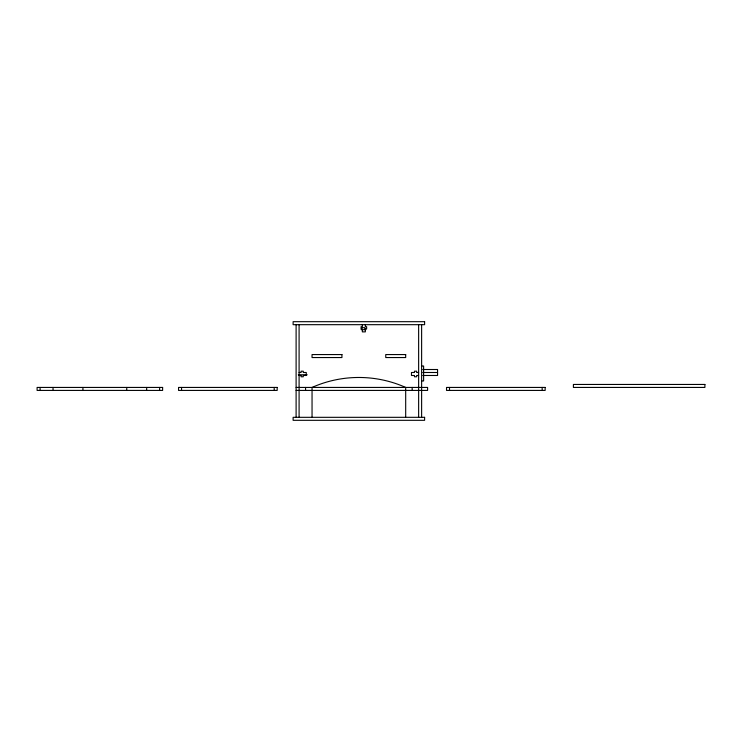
<?xml version="1.0" encoding="UTF-8"?>
<svg xmlns="http://www.w3.org/2000/svg" width="742" height="742" viewBox="0 0 742 742"><rect width="100%" height="100%" fill="white"/><g stroke="black" fill="none" stroke-linecap="round" stroke-linejoin="round"><path stroke-width="1.11" d="M361.521 327.667L364.841 327.667L364.841 329.661M361.178 329.661L365.806 329.661M421.623 366.019L423.617 366.019L423.617 380.961L421.623 380.961M422.764 369.507L437.567 369.507L437.567 375.48L422.764 375.48M299.091 372.493L301.085 372.493L301.085 371.195L303.274 371.195L303.274 372.493L306.27 372.493L306.27 375.48L303.274 375.48L303.274 376.778L301.085 376.778L301.085 375.48L299.091 375.48M418.636 372.493L416.642 372.493L416.642 371.195L414.453 371.195L414.453 372.493L411.467 372.493L411.467 375.48L414.453 375.48L414.453 376.778L416.642 376.778L416.642 375.48L418.636 375.48M422.764 372.493L437.567 372.493M298.33 374.784L307.216 374.784M296.104 387.435L427.596 387.435L427.596 390.422L296.104 390.422M542.161 387.435L542.161 390.422M449.513 387.435L449.513 390.422M421.623 324.681L421.623 387.213M421.623 387.435L421.623 417.319M418.636 324.681L418.636 417.319M412.162 387.435L412.162 390.422M405.688 416.911L405.688 387.435A115.01 115.01 0 0 0 312.048 387.435L312.048 416.911M365.342 324.681L365.342 326.675L366.631 326.675L366.631 328.882L365.342 328.882L365.342 331.869L362.346 331.869L362.346 328.882L361.057 328.882L361.057 326.693L362.346 326.693L362.346 324.681M305.565 387.435L305.565 390.422M299.091 324.681L299.091 417.319M296.104 324.681L296.104 417.319M274.188 387.435L274.188 390.422M181.549 387.435L181.549 390.422M159.632 387.435L159.632 390.422M146.675 387.435L146.675 390.422M126.752 387.435L126.752 390.422M82.928 387.435L82.928 390.422M53.034 387.435L53.034 390.422M40.087 387.435L40.087 390.422M424.61 321.685L293.118 321.685L293.118 324.681L424.61 324.681L424.61 321.685M341.932 354.565L312.048 354.565L312.048 357.551L341.932 357.551L341.932 354.565M405.688 354.565L385.757 354.565L385.757 357.551L405.688 357.551L405.688 354.565M704.9 384.449L573.408 384.449L573.408 387.435L704.9 387.435L704.9 384.449M162.619 387.435L37.1 387.435L37.1 390.422L162.619 390.422L162.619 387.435M277.174 387.435L178.553 387.435L178.553 390.422L277.174 390.422L277.174 387.435M545.147 387.435L446.526 387.435L446.526 390.422L545.147 390.422L545.147 387.435M424.61 417.319L293.118 417.319L293.118 420.315L424.61 420.315L424.61 417.319"/></g></svg>
